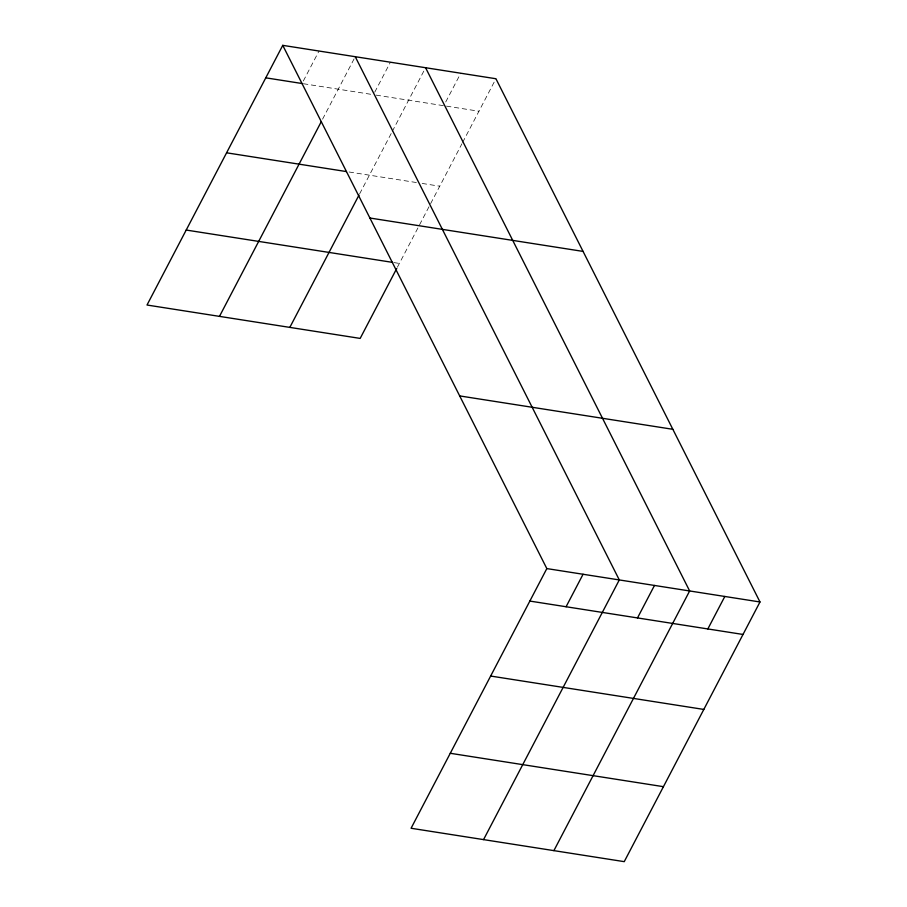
<?xml version="1.0" encoding="UTF-8"?>
<svg xmlns="http://www.w3.org/2000/svg" width="907" height="907" viewBox="0 0 907 907"><rect width="100%" height="100%" fill="white"/><g stroke="black" fill="none" stroke-linecap="round" stroke-linejoin="round"><path stroke-width="0.68" stroke-dasharray="4.54 3.4" d="M303.323 81.006L319.003 51.03M322.575 119.168L355.238 56.699M374.738 92.197L390.407 62.209M359.637 193.86L391.62 132.694M392.266 131.447L425.576 67.719M445.734 101.969L460.756 73.229M397.402 267.191L418.252 227.306M419.556 224.823L429.975 204.88M430.632 203.633L461.958 143.714M462.615 142.456L495.925 78.739M303.414 83.727L373.423 94.691M376.133 95.122L443.772 105.711M446.482 106.13L478.941 111.221M349.116 172.001L416.755 182.59M422.163 183.441L439.748 186.196M393.955 262.588L399.363 263.438"/><path stroke-width="1.36" d="M282.757 45.35L546.83 568.587L411.075 828.261L624.243 861.65L759.987 601.976L495.925 78.739L282.757 45.35L147.013 305.024L360.17 338.413L396.756 268.438M219.483 316.373L321.271 121.674M289.832 327.393L358.979 195.107M566.081 606.749L583.065 574.267M483.556 839.61L619.3 579.936L355.238 56.699M637.496 617.928L654.48 585.446M553.894 850.63L689.649 590.956L425.576 67.719M707.834 628.948L724.818 596.466M265.785 77.832L302.02 83.512M226.591 152.807L346.406 171.57M369.909 218.02L583.065 251.409M186.207 230.049L392.606 262.384M459.69 395.917L672.847 429.306M546.83 568.587L759.987 601.976M529.847 601.069L743.014 634.458M490.653 676.044L703.821 709.433M450.269 753.286L663.436 786.675"/></g></svg>
